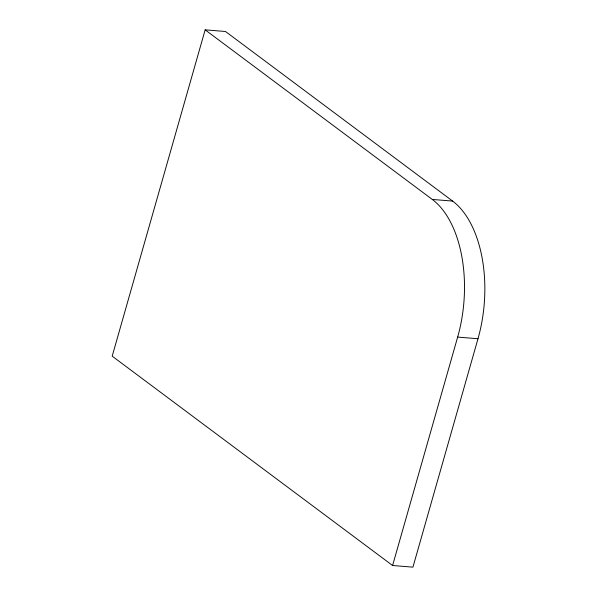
<?xml version="1.0" encoding="UTF-8"?>
<svg xmlns="http://www.w3.org/2000/svg" width="597" height="597" viewBox="0 0 597 597"><rect width="100%" height="100%" fill="white"/><g stroke="black" fill="none" stroke-linecap="round" stroke-linejoin="round"><path stroke-width="0.9" d="M205.152 29.85L112.199 356.163L392.587 565.508L412.93 567.15L477.996 338.73A105.893 59.685 -85.4 0 0 452.638 201.085L225.494 31.492L205.152 29.85L432.303 199.443L452.638 201.085M392.587 565.508L457.653 337.089A105.893 59.685 -85.4 0 0 432.303 199.443M457.653 337.089L477.996 338.73"/></g></svg>
